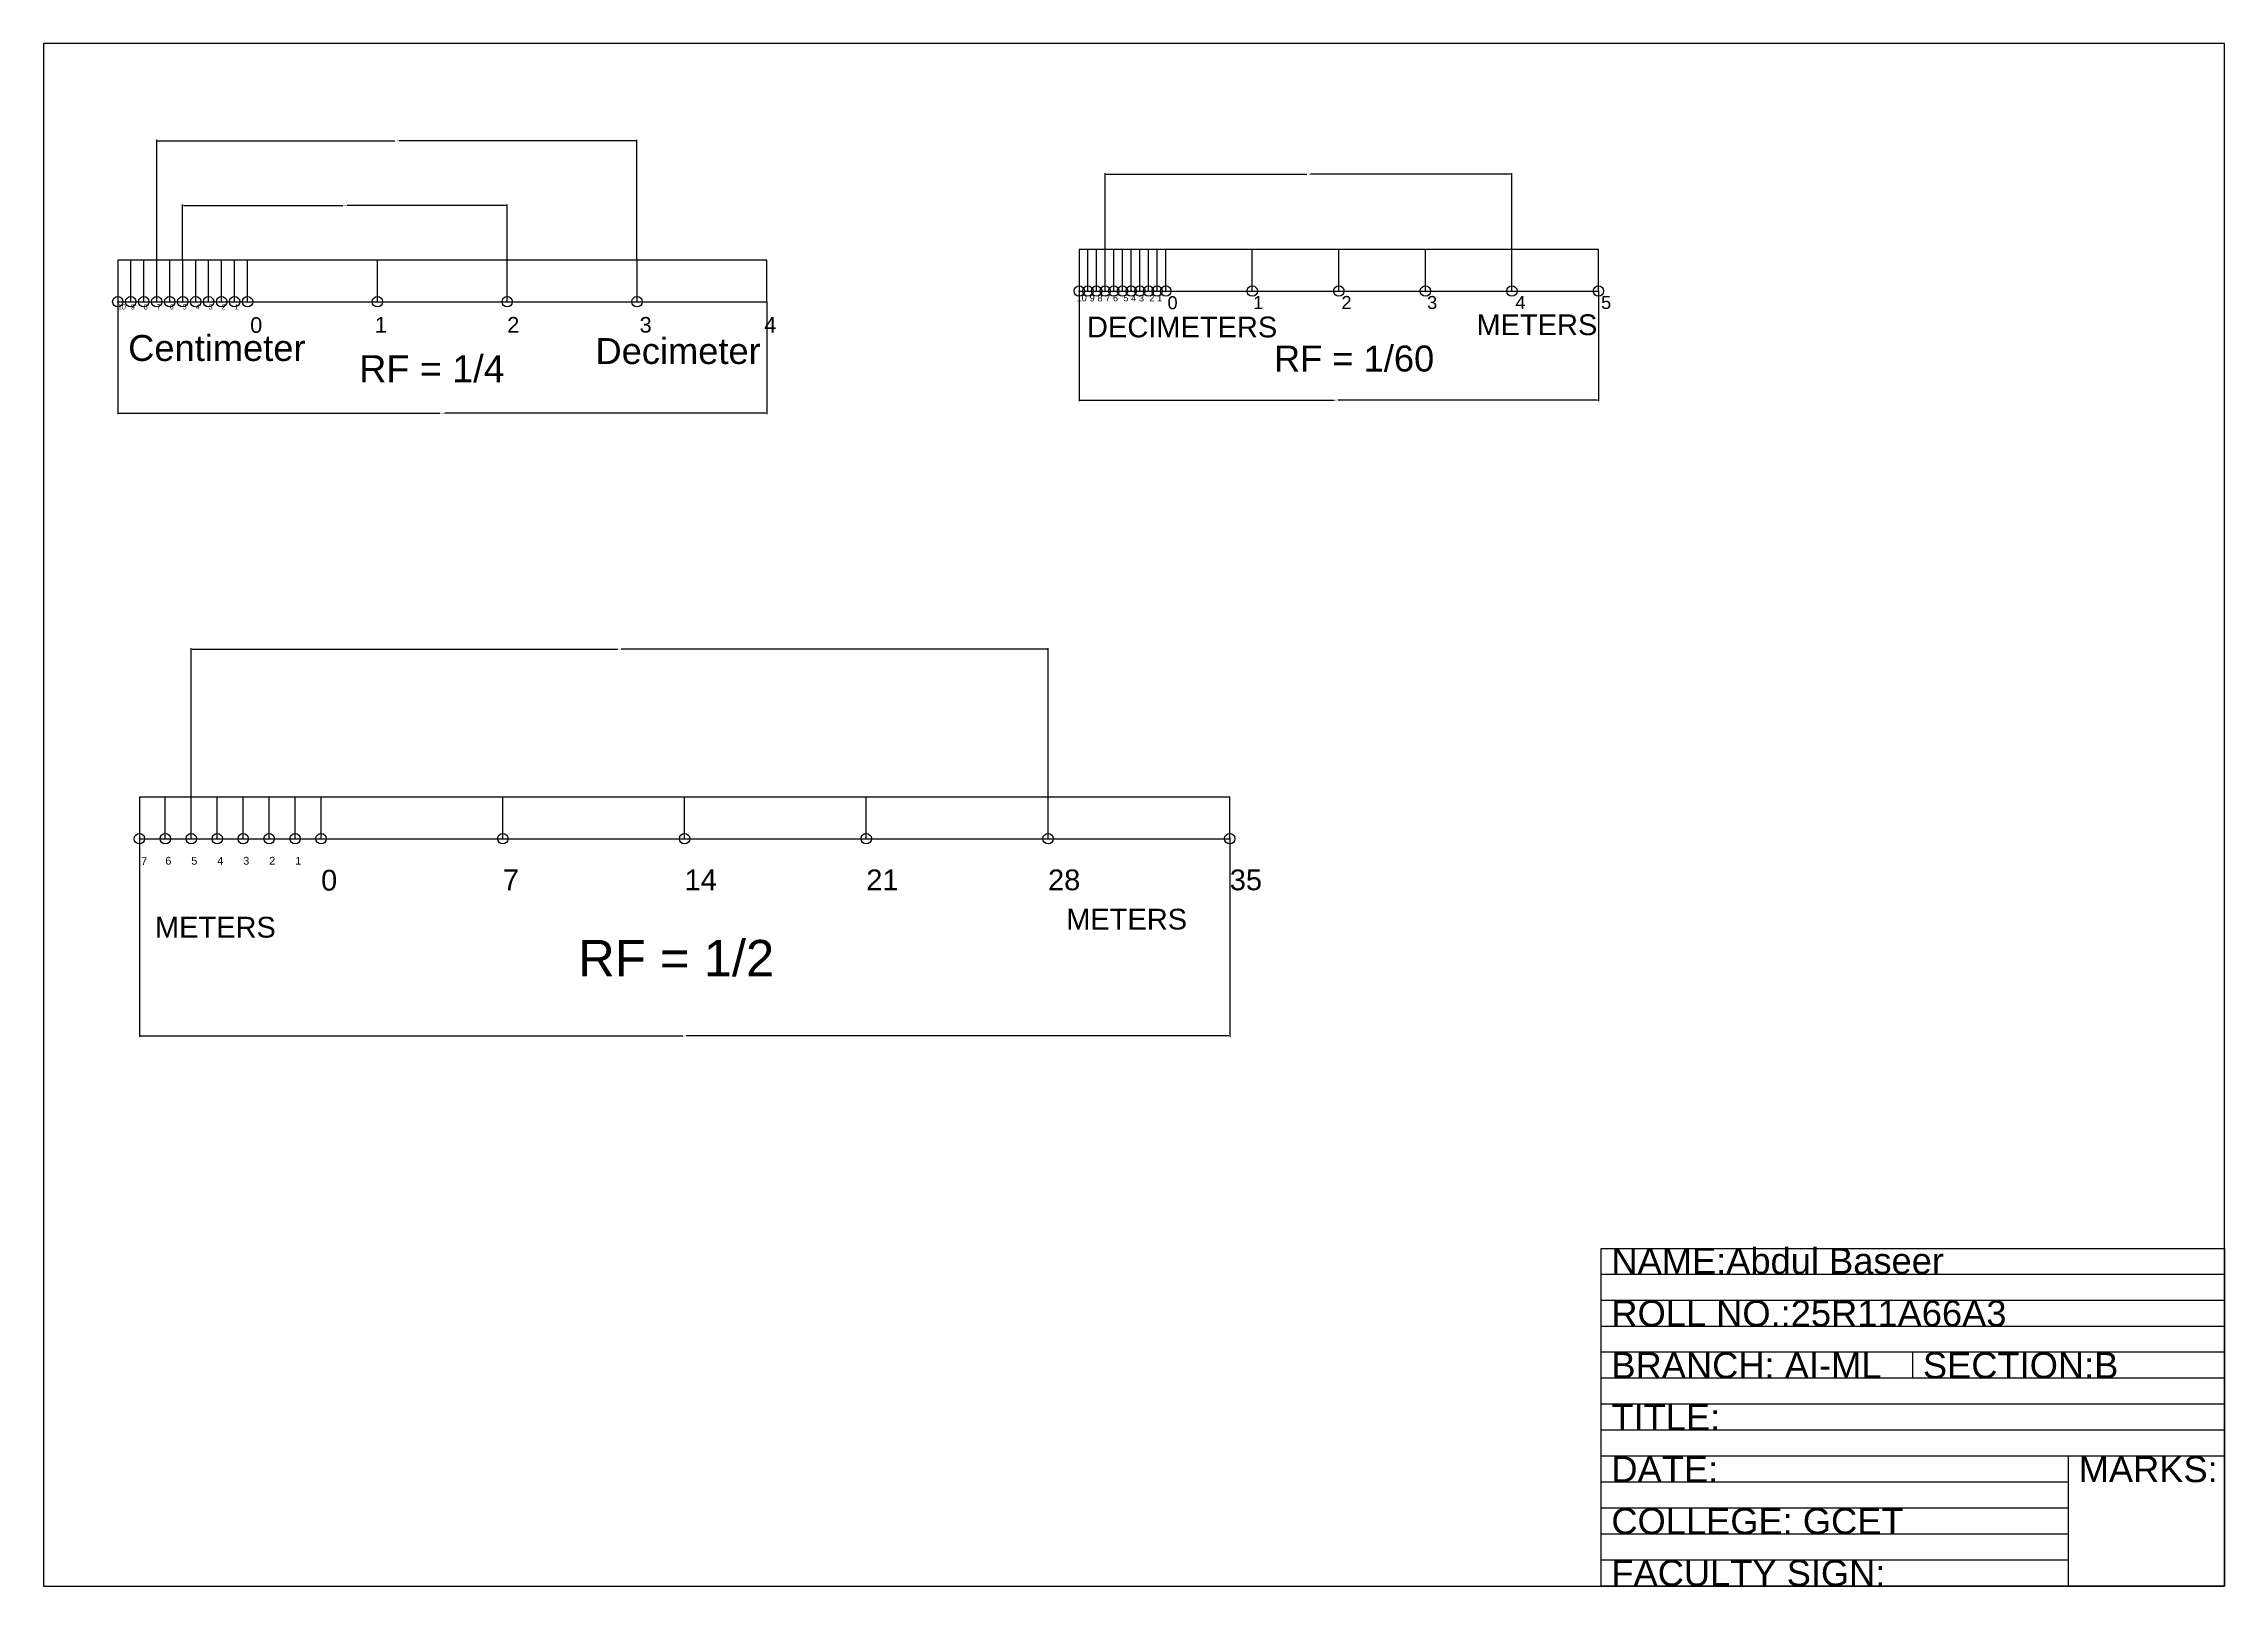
# Model space of a CAD drawing. Header units: millimetres. Extents: x 0 to 420, y 0 to 297.
import ezdxf

# ---------------------------------------------------------------- set-up
doc = ezdxf.new("R2010")
doc.units = ezdxf.units.MM
doc.header["$PDMODE"] = 32
doc.header["$PDSIZE"] = 2
doc.styles.get("Standard").update_dxf_attribs({"font": 'arial.ttf'})
doc.dimstyles.get("Standard").update_dxf_attribs({"dimtxt": 0.18, "dimasz": 0.18, "dimexe": 0.18, "dimexo": 0.0625, "dimgap": 0.09, "dimtad": 0, "dimtih": 1, "dimtoh": 1, "dimdec": 4, "dimzin": 0, "dimdsep": 46, "dimtxsty": 'Standard', "dimcen": 0.09, "dimadec": 0, "dimazin": 0, "dimtfac": 1, "dimtdec": 4, "dimtofl": 0, "dimtmove": 0, "dimatfit": 3, "dimfxl": 1, "dimtolj": 1, "dimtzin": 0, "dimarcsym": 0})

# ---------------------------------------------------------------- blocks, each defined once
blk = doc.blocks.new('*D10')
at = {"color": 0, "lineweight": -2, "transparency": 16777216}
for p, q in [((21.78, 255.37), (21.78, 278.49)), ((21.96, 278.31), (67.61, 278.31)), ((114.1, 278.31), (68.46, 278.31)), ((114.28, 255.37), (114.28, 278.49))]:
    blk.add_line(p, q, dxfattribs=at)
at = {"color": 0, "transparency": 16777216}
for points in [[(21.96, 278.34), (21.96, 278.28), (21.78, 278.31)], [(114.1, 278.34), (114.1, 278.28), (114.28, 278.31)]]:
    blk.add_solid(points, dxfattribs=at)
at = {"layer": 'Defpoints', "color": 0, "transparency": 16777216}
for p in [(21.78, 278.31), (21.78, 255.31), (114.28, 255.31)]:
    blk.add_point(p, dxfattribs=at)
at = {"color": 0, "transparency": 16777216, "insert": (68.03, 278.31), "char_height": 0.18, "attachment_point": 5}
blk.add_mtext('\\A1;3.7dm', dxfattribs=at)
blk = doc.blocks.new('*D11')
at = {"color": 0, "lineweight": -2, "transparency": 16777216}
for p, q in [((14.28, 247.25), (14.28, 225.63)), ((139.28, 247.25), (139.28, 225.63)), ((14.46, 225.81), (76.3, 225.81)), ((139.1, 225.81), (77.27, 225.81))]:
    blk.add_line(p, q, dxfattribs=at)
at = {"color": 0, "transparency": 16777216}
for points in [[(14.46, 225.84), (14.46, 225.78), (14.28, 225.81)], [(139.1, 225.84), (139.1, 225.78), (139.28, 225.81)]]:
    blk.add_solid(points, dxfattribs=at)
at = {"layer": 'Defpoints', "color": 0, "transparency": 16777216}
for p in [(14.28, 247.31), (139.28, 247.31), (14.28, 225.81)]:
    blk.add_point(p, dxfattribs=at)
at = {"color": 0, "transparency": 16777216, "insert": (76.78, 225.81), "char_height": 0.18, "width": 21.6951, "attachment_point": 5}
blk.add_mtext('\\A1;12.5cm', dxfattribs=at)
blk = doc.blocks.new('*D12')
at = {"color": 0, "lineweight": -2, "transparency": 16777216}
for p, q in [((26.78, 255.37), (26.78, 265.99)), ((26.96, 265.81), (57.61, 265.81)), ((89.1, 265.81), (58.46, 265.81)), ((89.28, 255.37), (89.28, 265.99))]:
    blk.add_line(p, q, dxfattribs=at)
at = {"color": 0, "transparency": 16777216}
for points in [[(26.96, 265.84), (26.96, 265.78), (26.78, 265.81)], [(89.1, 265.84), (89.1, 265.78), (89.28, 265.81)]]:
    blk.add_solid(points, dxfattribs=at)
at = {"layer": 'Defpoints', "color": 0, "transparency": 16777216}
for p in [(26.78, 265.81), (26.78, 255.31), (89.28, 255.31)]:
    blk.add_point(p, dxfattribs=at)
at = {"color": 0, "transparency": 16777216, "insert": (58.03, 265.81), "char_height": 0.18, "attachment_point": 5}
blk.add_mtext('\\A1;2.5dm', dxfattribs=at)
blk = doc.blocks.new('*D16')
at = {"color": 0, "lineweight": -2, "transparency": 16777216}
for p, q in [((199.45, 249.3), (199.45, 228.18)), ((299.45, 249.3), (299.45, 228.18)), ((199.63, 228.36), (248.58, 228.36)), ((299.27, 228.36), (249.33, 228.36))]:
    blk.add_line(p, q, dxfattribs=at)
at = {"color": 0, "transparency": 16777216}
for points in [[(199.63, 228.39), (199.63, 228.33), (199.45, 228.36)], [(299.27, 228.39), (299.27, 228.33), (299.45, 228.36)]]:
    blk.add_solid(points, dxfattribs=at)
at = {"layer": 'Defpoints', "color": 0, "transparency": 16777216}
for p in [(199.45, 249.36), (299.45, 249.36), (199.45, 228.36)]:
    blk.add_point(p, dxfattribs=at)
at = {"color": 0, "transparency": 16777216, "insert": (248.95, 228.36), "char_height": 0.18, "attachment_point": 5}
blk.add_mtext('\\A1;10cm', dxfattribs=at)
blk = doc.blocks.new('*D17')
at = {"color": 0, "lineweight": -2, "transparency": 16777216}
for p, q in [((204.45, 249.42), (204.45, 272.04)), ((204.63, 271.86), (243.26, 271.86)), ((282.61, 271.86), (243.98, 271.86)), ((282.79, 249.42), (282.79, 272.04))]:
    blk.add_line(p, q, dxfattribs=at)
at = {"color": 0, "transparency": 16777216}
for points in [[(204.63, 271.89), (204.63, 271.83), (204.45, 271.86)], [(282.61, 271.89), (282.61, 271.83), (282.79, 271.86)]]:
    blk.add_solid(points, dxfattribs=at)
at = {"layer": 'Defpoints', "color": 0, "transparency": 16777216}
for p in [(204.45, 271.86), (204.45, 249.36), (282.79, 249.36)]:
    blk.add_point(p, dxfattribs=at)
at = {"color": 0, "transparency": 16777216, "insert": (243.62, 271.86), "char_height": 0.18, "attachment_point": 5}
blk.add_mtext('\\A1;4.7m', dxfattribs=at)
blk = doc.blocks.new('*D21')
at = {"color": 0, "lineweight": -2, "transparency": 16777216}
for p, q in [((28.44, 143.97), (28.44, 180.59)), ((28.62, 180.41), (110.62, 180.41)), ((193.26, 180.41), (111.26, 180.41)), ((193.44, 143.97), (193.44, 180.59))]:
    blk.add_line(p, q, dxfattribs=at)
at = {"color": 0, "transparency": 16777216}
for points in [[(28.62, 180.44), (28.62, 180.38), (28.44, 180.41)], [(193.26, 180.44), (193.26, 180.38), (193.44, 180.41)]]:
    blk.add_solid(points, dxfattribs=at)
at = {"layer": 'Defpoints', "color": 0, "transparency": 16777216}
for p in [(28.44, 180.41), (28.44, 143.91), (193.44, 143.91)]:
    blk.add_point(p, dxfattribs=at)
at = {"color": 0, "transparency": 16777216, "insert": (110.94, 180.41), "char_height": 0.18, "attachment_point": 5}
blk.add_mtext('\\A1;33m', dxfattribs=at)
blk = doc.blocks.new('*D22')
at = {"color": 0, "lineweight": -2, "transparency": 16777216}
for p, q in [((18.44, 143.84), (18.44, 105.73)), ((228.44, 143.84), (228.44, 105.73)), ((18.62, 105.91), (123.12, 105.91)), ((228.26, 105.91), (123.77, 105.91))]:
    blk.add_line(p, q, dxfattribs=at)
at = {"color": 0, "transparency": 16777216}
for points in [[(18.62, 105.94), (18.62, 105.88), (18.44, 105.91)], [(228.26, 105.94), (228.26, 105.88), (228.44, 105.91)]]:
    blk.add_solid(points, dxfattribs=at)
at = {"layer": 'Defpoints', "color": 0, "transparency": 16777216}
for p in [(18.44, 143.91), (228.44, 143.91), (228.44, 105.91)]:
    blk.add_point(p, dxfattribs=at)
at = {"color": 0, "transparency": 16777216, "insert": (123.44, 105.91), "char_height": 0.18, "attachment_point": 5}
blk.add_mtext('\\A1;42m', dxfattribs=at)

msp = doc.modelspace()

# ---------------------------------------------------------------- linework, layer by layer
for p, q in [((201.09452, 249.36185), (201.09452, 257.36185)), ((202.78743, 249.36185), (202.78743, 257.36185)), ((204.4541, 249.36185), (204.4541, 257.36185)), ((206.12076, 249.36185), (206.12076, 257.36185)), ((207.78743, 249.36185), (207.78743, 257.36185)), ((209.4541, 249.36185), (209.4541, 257.36185)), ((211.12076, 249.36185), (211.12076, 257.36185)), ((212.78743, 249.36185), (212.78743, 257.36185)), ((214.4541, 249.36185), (214.4541, 257.36185)), ((216.12076, 249.36185), (216.12076, 257.36185)), ((232.78743, 249.36185), (232.78743, 257.36185)), ((249.4541, 249.36185), (249.4541, 257.36185)), ((266.12076, 249.36185), (266.12076, 257.36185)), ((282.78743, 249.36185), (282.78743, 257.36185)), ((16.78489, 247.30899), (16.78489, 255.30899)), ((16.78489, 247.30899), (16.78489, 255.30899)), ((19.28489, 247.30899), (19.28489, 255.30899)), ((19.28489, 247.30899), (19.28489, 255.30899)), ((21.78489, 247.30899), (21.78489, 255.30899)), ((21.78489, 247.30899), (21.78489, 255.30899)), ((24.28489, 247.30899), (24.28489, 255.30899)), ((26.78489, 247.30899), (26.78489, 255.30899)), ((29.28489, 247.30899), (29.28489, 255.30899)), ((31.78489, 247.30899), (31.78489, 255.30899)), ((34.28489, 247.30899), (34.28489, 255.30899)), ((36.78489, 247.30899), (36.78489, 255.30899)), ((39.28489, 247.30899), (39.28489, 255.30899)), ((64.28489, 247.30899), (64.28489, 255.30899)), ((89.28489, 247.30899), (89.28489, 255.30899)), ((114.28489, 247.30899), (114.28489, 255.30899)), ((199.4541, 249.36185), (299.4541, 249.36185)), ((199.4541, 249.36185), (216.12076, 249.36185)), ((14.28489, 247.30899), (139.28489, 247.30899)), ((14.28489, 247.30899), (39.28489, 247.30899)), ((23.44144, 143.90609), (23.44144, 151.90609)), ((28.44144, 143.90609), (28.44144, 151.90609)), ((33.44144, 143.90609), (33.44144, 151.90609)), ((38.44144, 143.90609), (38.44144, 151.90609)), ((43.44144, 143.90609), (43.44144, 151.90609)), ((48.44144, 143.90609), (48.44144, 151.90609)), ((53.44144, 143.90609), (53.44144, 151.90609)), ((88.44144, 143.90609), (88.44144, 151.90609)), ((123.44144, 143.90609), (123.44144, 151.90609)), ((158.44144, 143.90609), (158.44144, 151.90609)), ((193.44144, 143.90609), (193.44144, 151.90609)), ((18.44144, 143.90609), (228.44144, 143.90609)), ((18.44144, 143.90609), (53.44144, 143.90609)), ((420, 60), (300, 60)), ((420, 55), (300, 55)), ((420, 50), (300, 50)), ((420, 45), (300, 45)), ((360, 40), (360, 45)), ((420, 40), (300, 40)), ((420, 35), (300, 35)), ((420, 30), (300, 30)), ((420, 25), (300, 25)), ((420, 25), (300, 25)), ((390, 0), (390, 25)), ((390, 20), (300, 20)), ((390, 15), (300, 15)), ((390, 10), (300, 10)), ((390, 5), (300, 5)), ((420, 0), (300, 0)), ((420, 0), (360, 0))]:
    msp.add_line(p, q)
for points in [[(0, 0), (420, 0), (420, 297), (0, 297)], [(199.4541, 249.36185), (299.4541, 249.36185), (299.4541, 257.36185), (199.4541, 257.36185)], [(14.28489, 247.30899), (139.28489, 247.30899), (139.28489, 255.30899), (14.28489, 255.30899)], [(18.44144, 143.90609), (228.44144, 143.90609), (228.44144, 151.90609), (18.44144, 151.90609)], [(420, 0), (300, 0), (300, 65), (420, 65)]]:
    msp.add_lwpolyline(points, close=True)
for p in [(14.28489, 247.30899), (16.78489, 247.30899), (19.28489, 247.30899), (21.78489, 247.30899), (24.28489, 247.30899), (26.78489, 247.30899), (29.28489, 247.30899), (31.78489, 247.30899), (34.28489, 247.30899), (36.78489, 247.30899), (39.28489, 247.30899), (64.28489, 247.30899), (89.28489, 247.30899), (114.28489, 247.30899), (199.4541, 249.36185), (201.12076, 249.36185), (202.78743, 249.36185), (204.4541, 249.36185), (206.12076, 249.36185), (207.78743, 249.36185), (209.4541, 249.36185), (211.12076, 249.36185), (212.78743, 249.36185), (214.4541, 249.36185), (216.12076, 249.36185), (232.78743, 249.36185), (249.4541, 249.36185), (266.12076, 249.36185), (282.78743, 249.36185), (299.4541, 249.36185), (18.44144, 143.90609), (23.44144, 143.90609), (28.44144, 143.90609), (33.44144, 143.90609), (38.44144, 143.90609), (43.44144, 143.90609), (48.44144, 143.90609), (53.44144, 143.90609), (88.44144, 143.90609), (123.44144, 143.90609), (158.44144, 143.90609), (193.44144, 143.90609), (228.44144, 143.90609)]:
    msp.add_point(p)

# ---------------------------------------------------------------- texts
for s, height, p in [('10', 1.25, (198.9541, 247.36185)), ('9', 1.25, (201.4541, 247.36185)), ('8', 1.25, (202.9541, 247.36185)), ('7', 1.25, (204.4541, 247.36185)), ('6', 1.25, (205.9541, 247.36185)), ('5', 1.25, (207.9541, 247.36185)), ('4', 1.25, (209.4541, 247.36185)), ('3', 1.25, (210.9541, 247.36185)), ('2', 1.25, (212.9541, 247.36185)), ('1', 1.25, (214.4541, 247.36185)), ('0', 2.5, (216.4541, 245.86185)), ('1', 2.5, (232.9541, 245.90448)), ('2', 2.5, (249.9541, 245.90448)), ('3', 2.5, (266.4541, 245.90448)), ('4', 2.5, (283.4541, 245.90448)), ('5', 2.5, (299.9541, 245.90448)), ('10', 1, (14.28489, 245.80899)), ('9', 1, (16.78489, 245.80899)), ('8', 1, (19.28489, 245.80899)), ('7', 1, (21.78489, 245.80899)), ('6', 1, (24.28489, 245.80899)), ('5', 1, (26.78489, 245.80899)), ('4', 1, (29.28489, 245.80899)), ('3', 1, (31.78489, 245.80899)), ('2', 1, (34.28489, 245.80899)), ('1', 1, (36.78489, 245.80899)), ('0', 3, (39.78489, 241.30899)), ('1', 3, (63.78489, 241.36014)), ('2', 3, (89.28489, 241.36014)), ('3', 3, (114.78489, 241.36014)), ('4', 3, (138.78489, 241.36014)), ('DECIMETERS', 4, (200.9541, 240.43006)), ('METERS', 4, (275.9541, 240.86185)), ('Centimeter', 5, (16.28489, 235.89084)), ('Decimeter', 5, (106.28489, 235.30899)), ('RF = 1/4', 5.188725, (60.78489, 231.80899)), ('RF = 1/60', 5, (236.9541, 233.86185)), ('7', 1.5, (18.77099, 138.82631)), ('6', 1.5, (23.44144, 138.90609)), ('5', 1.5, (28.44144, 138.90609)), ('4', 1.5, (33.44144, 138.90609)), ('3', 1.5, (38.44144, 138.90609)), ('2', 1.5, (43.44144, 138.90609)), ('1', 1.5, (48.44144, 138.90609)), ('0', 4, (53.44144, 133.90609)), ('7', 4, (88.44144, 133.97431)), ('14', 4, (123.44144, 133.97431)), ('21', 4, (158.44144, 133.97431)), ('28', 4, (193.44144, 133.97431)), ('35', 4, (228.44144, 133.97431)), ('METERS', 4, (196.94144, 126.40609)), ('METERS', 4, (21.44144, 124.85579)), ('RF = 1/2', 7, (102.94144, 117.40609)), (' NAME:Abdul Baseer', 5, (300, 60.09927)), (' ROLL NO.:25R11A66A3', 5, (300, 50)), (' BRANCH: AI-ML ', 5, (300, 40)), (' SECTION:B', 5, (360, 40)), (' TITLE:', 5, (300, 30)), (' DATE: ', 5, (300, 20)), (' MARKS:', 5, (390, 20)), (' COLLEGE: GCET', 5, (300, 10)), (' FACULTY SIGN:', 5, (300, 0))]:
    msp.add_text(s, height=height).set_placement(p)

# ---------------------------------------------------------------- dimensions: what is measured, and where the dimension line sits
for base, p1, p2, text, picture, middle in [((21.78489, 278.30899), (114.28489, 255.30899), (21.78489, 255.30899), '3.7dm', '*D10', (68.03489, 278.30899)), ((204.4541, 271.86185), (282.78743, 249.36185), (204.4541, 249.36185), '4.7m', '*D17', (243.62076, 271.86185)), ((26.78489, 265.80899), (89.28489, 255.30899), (26.78489, 255.30899), '2.5dm', '*D12', (58.03489, 265.80899)), ((14.28489, 225.80899), (139.28489, 247.30899), (14.28489, 247.30899), '12.5cm', '*D11', (76.78489, 225.80899)), ((28.44144, 180.40609), (193.44144, 143.90609), (28.44144, 143.90609), '33m', '*D21', (110.94144, 180.40609)), ((228.44144, 105.90609), (18.44144, 143.90609), (228.44144, 143.90609), '42m', '*D22', (123.44144, 105.90609))]:
    dim = msp.add_linear_dim(base=base, p1=p1, p2=p2, text=text, dimstyle='Standard')
    dim.commit()
    dim.dimension.update_dxf_attribs({"geometry": picture, "text_midpoint": middle})
dim = msp.add_linear_dim(base=(199.4541, 228.36185), p1=(299.4541, 249.36185), p2=(199.4541, 249.36185), text='10cm', dimstyle='Standard')
dim.commit()
dim.dimension.update_dxf_attribs({"geometry": '*D16', "text_midpoint": (248.9541, 228.36185), "dimtype": 160})

doc.saveas('drawing.dxf')
